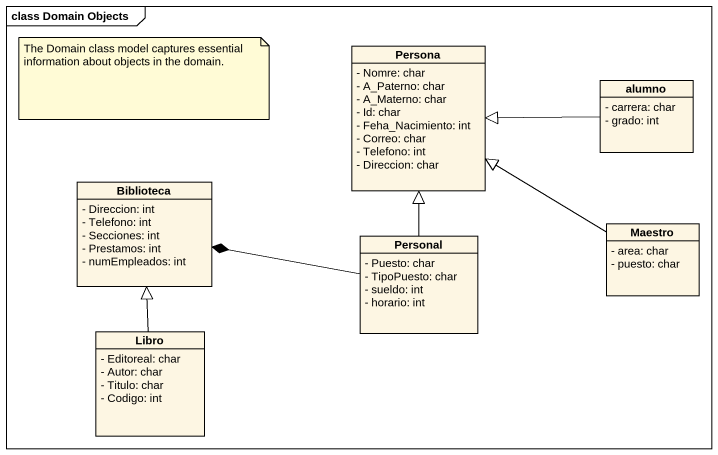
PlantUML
@startuml
mainframe class Domain Objects
hide circle
hide empty members
skinparam classAttributeIconSize 0
class Persona {
  - Nomre: char
  - A_Paterno: char
  - A_Materno: char
  - Id: char
  - Feha_Nacimiento: int
  - Correo: char
  - Telefono: int
  - Direccion: char
}
class alumno {
  - carrera: char
  - grado: int
}
class Biblioteca {
  - Direccion: int
  - Telefono: int
  - Secciones: int
  - Prestamos: int
  - numEmpleados: int
}
class Personal {
  - Puesto: char
  - TipoPuesto: char
  - sueldo: int
  - horario: int
}
class Maestro {
  - area: char
  - puesto: char
}
class Libro {
  - Editoreal: char
  - Autor: char
  - Titulo: char
  - Codigo: int
}
alumno -left-|> Persona
Personal -up-|> Persona
Personal -left-* Biblioteca
Maestro -up-|> Persona
Libro -up-|> Biblioteca
note as N1
  The Domain class model captures essential information about objects in the domain.
end note
@enduml
